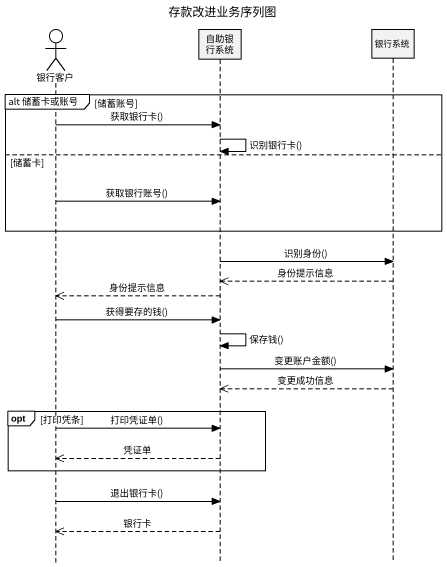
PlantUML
@startuml
title 存款改进业务序列图
hide footbox
actor 银行客户
participant 自助银行系统
participant 银行系统

group alt 储蓄卡或账号 [储蓄账号]
  银行客户 -> 自助银行系统 : 获取银行卡()
  自助银行系统 -> 自助银行系统 : 识别银行卡()
else 储蓄卡
  银行客户 -> 自助银行系统 : 获取银行账号()
end
自助银行系统 -> 银行系统 : 识别身份()
银行系统 -->> 自助银行系统 : 身份提示信息
自助银行系统 -->> 银行客户 : 身份提示信息
银行客户 -> 自助银行系统 : 获得要存的钱()
自助银行系统 -> 自助银行系统 : 保存钱()
自助银行系统 -> 银行系统 : 变更账户金额()
银行系统 -->> 自助银行系统 : 变更成功信息
opt 打印凭条
  银行客户 -> 自助银行系统 : 打印凭证单()
  自助银行系统 -->> 银行客户 : 凭证单
end
银行客户 -> 自助银行系统 : 退出银行卡()
自助银行系统 -->> 银行客户 : 银行卡
@enduml
